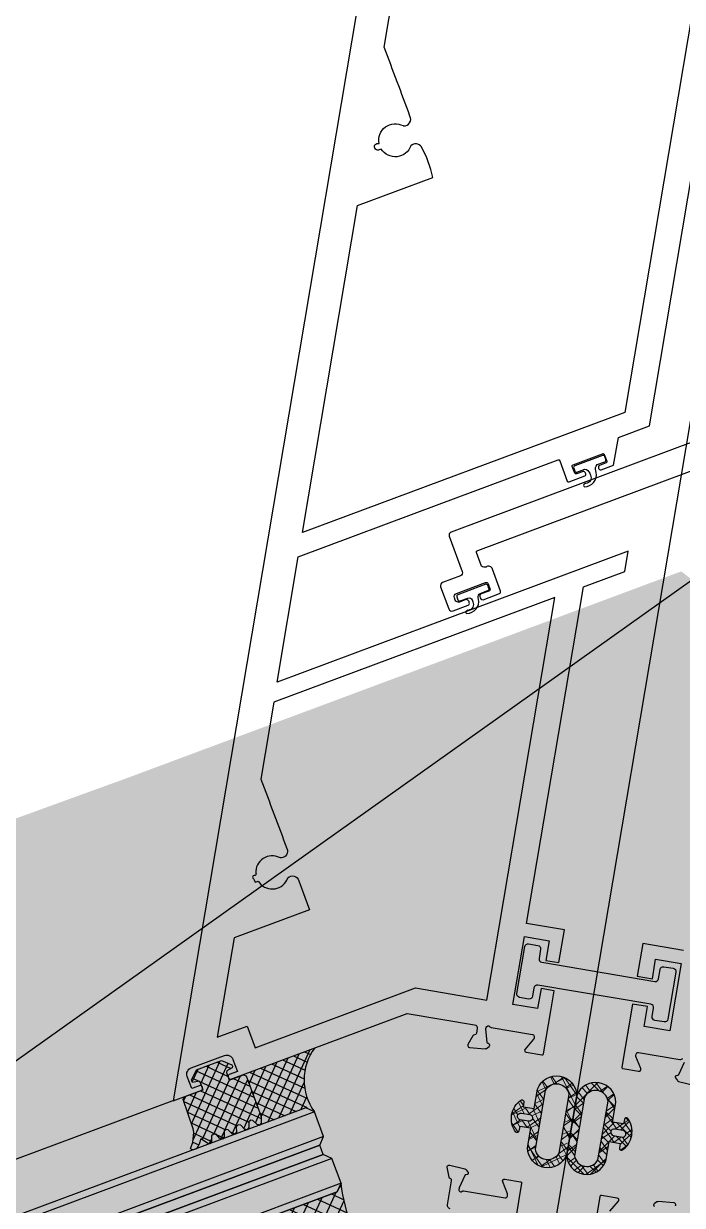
# Model space of a CAD drawing. Extents: x 12199666 to 24617114, y 1197707 to 2548648.
# Drawn here: x 12304635.5 to 12304735, y 1248774.6 to 1248953 of the extents above; entities that cross this region are included whole.
import ezdxf

# ---------------------------------------------------------------- set-up
doc = ezdxf.new("R2010")
doc.units = 0
doc.header["$LTSCALE"] = 10
doc.header["$MEASUREMENT"] = 0
doc.linetypes.add('TX-PLAN-T1-F11$0$ACAD_ISO04W100', pattern=[30, 24, -3, 0, -3])
for name, color, linetype, lineweight in [('TX-PLAN-T1-F11$0$_EDO-ALUMINIUM-SECTION', 90, 'Continuous', 30), ('TX-PLAN-T1-F11$0$Xref- ELE$0$Hatch', 9, 'Continuous', 13), ('TX-PLAN-T1-F11$0$Xref- ELE$0$Hatch @ 1 VP1', 9, 'Continuous', 13), ('TX-PLAN-T1-F11$0$Xref- ELE$0$Hatch @ 1 VPModel', 9, 'Continuous', 13)]:
    doc.layers.add(name, color=color, linetype=linetype, lineweight=lineweight)
doc.layers.add('TX-PLAN-T1-F11$0$bangong', color=5, linetype='Continuous', true_color=0x0000ff)
for name, color, linetype in [('TX-PLAN-T1-F11$0$F-Alum', 4, 'Continuous'), ('TX-PLAN-T1-F11$0$F-center', 6, 'TX-PLAN-T1-F11$0$ACAD_ISO04W100'), ('TX-PLAN-T1-F11$0$F-Gaskets', 8, 'Continuous'), ('TX-PLAN-T1-F11$0$F-Glass', 5, 'Continuous'), ('TX-PLAN-T1-F11$0$F-seslants', 8, 'Continuous'), ('TX-PLAN-T1-F11$0$F_MISC', 8, 'Continuous'), ('TX-PLAN-T1-F11$0$GLAZING', 8, 'Continuous'), ('TX-PLAN-T1-F11$0$PJ', 4, 'Continuous'), ('TX-PLAN-T1-F11$0$TC', 4, 'Continuous')]:
    doc.layers.add(name, color=color, linetype=linetype)

# ---------------------------------------------------------------- blocks, each defined once
blk = doc.blocks.new('*U339')
at = {"layer": 'TX-PLAN-T1-F11$0$Xref- ELE$0$Hatch @ 1 VP1'}
h = blk.add_hatch(dxfattribs=at)
h.set_pattern_fill('M_GASKET-PISA', color=256, pattern_type=2)
h.set_pattern_definition([(35.42361603529756, (-1214.761376000002, -14855.407933), (-0.8694256507828642, 1.222333439680349), []), (125.4236160352975, (-1214.761376000002, -14855.407933), (-1.222333439680349, -0.8694256507828639), [])])
edge = h.paths.add_edge_path(flags=16)
edge.add_line((-41815.07919855467, 17823.42139201995), (-41813.77919855462, 17823.42139201995))
edge.add_arc((-41813.77919855462, 17822.92139201995), 0.5, -90, 90, ccw=False)
edge.add_line((-41813.77919855462, 17822.42139201995), (-41815.07919855467, 17822.42139201995))
edge.add_arc((-41815.07919855467, 17822.92139201995), 0.5, 90, 270, ccw=False)
edge = h.paths.add_edge_path()
edge.add_line((-41813.27919855455, 17818.4213668968), (-41813.27919855462, 17821.42139201995))
edge.add_line((-41813.27919855462, 17821.42139201995), (-41814.97919855457, 17821.42139201995))
edge.add_line((-41814.97919855457, 17821.42139201995), (-41814.97919855457, 17820.72139202))
edge.add_arc((-41815.27919855458, 17820.72139201998), 0.3000000000174623, -115.05761541500061, 4.8635797611495946e-09, ccw=False)
edge.add_arc((-41813.09559109848, 17822.92139202004), 3.383607456175075, 133.070694364177, 226.9293056383509, ccw=False)
edge.add_arc((-41815.27919855466, 17825.12139202001), 0.3000000000240535, 2.084391326206969e-09, 115.0576154218833, ccw=False)
edge.add_line((-41814.97919855463, 17825.12139202002), (-41814.97919855457, 17824.42139201995))
edge.add_line((-41814.97919855457, 17824.42139201995), (-41813.27919855462, 17824.42139201995))
edge.add_line((-41813.27919855462, 17824.42139201995), (-41813.27919855468, 17827.42139201984))
edge.add_arc((-41810.27919855456, 17826.87139201984), 3.050000000114375, 10.388857815061783, 169.6111421849382, ccw=False)
edge.add_line((-41807.27919855445, 17827.42139201984), (-41807.27919855437, 17818.42139201997))
edge.add_arc((-41810.27919855451, 17818.97139202002), 3.050000000151531, 190.3888578138809, 349.6111421841629, ccw=False)
edge.add_line((-41812.07919855455, 17818.42136689683), (-41812.07919855467, 17827.42139201984))
edge.add_arc((-41810.27919855456, 17826.82523817369), 1.896153846257486, 18.324694090130095, 161.6753059098699, ccw=False)
edge.add_line((-41808.47919855445, 17827.42139201984), (-41808.47919855437, 17818.42139201996))
edge.add_arc((-41810.2791985545, 17819.01754586615), 1.896153846287313, 198.3246940877339, 341.6753059085472, ccw=False)
at = {"layer": 'TX-PLAN-T1-F11$0$Xref- ELE$0$Hatch @ 1 VPModel'}
h = blk.add_hatch(dxfattribs=at)
h.set_pattern_fill('M_GASKET-PISA', color=256, pattern_type=2)
h.set_pattern_definition([(45, (-1214.761376000002, -14855.407933), (-1.060660171779821, 1.060660171779821), []), (135, (-1214.761376000002, -14855.407933), (-1.060660171779821, -1.060660171779821), [])])
edge = h.paths.add_edge_path(flags=16)
edge.add_line((-41815.07919855467, 17823.42139201995), (-41813.77919855462, 17823.42139201995))
edge.add_arc((-41813.77919855462, 17822.92139201995), 0.5, -90, 90, ccw=False)
edge.add_line((-41813.77919855462, 17822.42139201995), (-41815.07919855467, 17822.42139201995))
edge.add_arc((-41815.07919855467, 17822.92139201995), 0.5, 90, 270, ccw=False)
edge = h.paths.add_edge_path()
edge.add_line((-41813.27919855455, 17818.4213668968), (-41813.27919855462, 17821.42139201995))
edge.add_line((-41813.27919855462, 17821.42139201995), (-41814.97919855457, 17821.42139201995))
edge.add_line((-41814.97919855457, 17821.42139201995), (-41814.97919855457, 17820.72139202))
edge.add_arc((-41815.27919855458, 17820.72139201998), 0.3000000000174623, -115.05761541500061, 4.8635797611495946e-09, ccw=False)
edge.add_arc((-41813.09559109848, 17822.92139202004), 3.383607456175075, 133.070694364177, 226.9293056383509, ccw=False)
edge.add_arc((-41815.27919855466, 17825.12139202001), 0.3000000000240535, 2.084391326206969e-09, 115.0576154218833, ccw=False)
edge.add_line((-41814.97919855463, 17825.12139202002), (-41814.97919855457, 17824.42139201995))
edge.add_line((-41814.97919855457, 17824.42139201995), (-41813.27919855462, 17824.42139201995))
edge.add_line((-41813.27919855462, 17824.42139201995), (-41813.27919855468, 17827.42139201984))
edge.add_arc((-41810.27919855456, 17826.87139201984), 3.050000000114375, 10.388857815061783, 169.6111421849382, ccw=False)
edge.add_line((-41807.27919855445, 17827.42139201984), (-41807.27919855437, 17818.42139201997))
edge.add_arc((-41810.27919855451, 17818.97139202002), 3.050000000151531, 190.3888578138809, 349.6111421841629, ccw=False)
edge.add_line((-41812.07919855455, 17818.42136689683), (-41812.07919855467, 17827.42139201984))
edge.add_arc((-41810.27919855456, 17826.82523817369), 1.896153846257486, 18.324694090130095, 161.6753059098699, ccw=False)
edge.add_line((-41808.47919855445, 17827.42139201984), (-41808.47919855437, 17818.42139201996))
edge.add_arc((-41810.2791985545, 17819.01754586615), 1.896153846287313, 198.3246940877339, 341.6753059085472, ccw=False)
blk = doc.blocks.new('TX-PLAN-T1-F11$0$Xref- ELE$0$GAE0002', base_point=(-41818.77919855453, 17822.92139201999))
at = {"color": 0, "linetype": 'ByBlock'}
for points in [[(-41813.27919855455, 17818.4213668968), (-41813.27919855462, 17821.42139201995), (-41814.97919855457, 17821.42139201995), (-41814.97919855457, 17820.72139202, -0.548945891858276), (-41815.4062573781, 17820.44962731407, -0.4340790099980792), (-41815.40625737821, 17825.39315672591, -0.5489458918577889), (-41814.97919855463, 17825.12139202002), (-41814.97919855457, 17824.42139201995), (-41813.27919855462, 17824.42139201995), (-41813.27919855468, 17827.42139201984, -0.8333333333398008), (-41807.27919855445, 17827.42139201984), (-41807.27919855437, 17818.42139201997, -0.833333333342024), (-41813.27919855468, 17818.42139202007)], [(-41812.07919855455, 17818.42136689683), (-41812.07919855467, 17827.42139201984, -0.7222222222395137), (-41808.47919855445, 17827.42139201984), (-41808.47919855437, 17818.42139201996, -0.7222222222456893), (-41812.07919855467, 17818.42139202007)]]:
    blk.add_lwpolyline(points, format="xyb", dxfattribs=at)
blk.add_lwpolyline([(-41815.07919855467, 17823.42139201995), (-41813.77919855462, 17823.42139201995, -0.9999999999999999), (-41813.77919855462, 17822.42139201995), (-41815.07919855467, 17822.42139201995, -0.9999999999999999)], format="xyb", close=True, dxfattribs=at)
at = {"layer": 'TX-PLAN-T1-F11$0$Xref- ELE$0$Hatch'}
blk.add_blockref('*U339', (0, 0), dxfattribs=at)
blk = doc.blocks.new('TX-PLAN-T1-F11$0$A$C57E61DF8')
at = {"layer": 'TX-PLAN-T1-F11$0$GLAZING'}
h = blk.add_hatch(dxfattribs=at)
h.set_pattern_fill('ANSI37', color=256, scale=10)
h.set_pattern_definition([(45, (33510.59369597723, 50850.56907076713), (-0.8838834764831844, 0.8838834764831844), []), (135, (33510.59369597723, 50850.56907076713), (-0.8838834764831844, -0.8838834764831843), [])])
h.paths.add_polyline_path([(0, -11.16902688858681), (-0.2901045945036458, -10.95144844270544), (-0.652735337644117, -10.1536608078095), (-0.9428399321477627, -10.0086085105504), (-1.305470675288234, -10.1536608078095), (-1.59557526979188, -10.95144844270544), (-1.958206012932351, -11.16902688858681), (-2.320836756065546, -10.95144844270544), (-2.610941350576468, -10.1536608078095), (-2.973572093709663, -10.0086085105504), (-3.336202836850134, -10.1536608078095), (-3.62630743135378, -10.95144844270544), (-3.988938174494251, -11.16902688858681), (-4.279042768997897, -10.95144844270544), (-5.004304255271563, -10.0086085105504), (-5.511987295663857, -10.66134384819452), (-6.164722633307974, -11.16902688858681), (-6.599879525070719, -11.16902688858681), (-6.889984119574365, -11.02397459133499), (-6.962510268203914, -10.80639614545362), (-6.309774930559797, -10.08113465917995), (-5.65703959291568, -8.703137835262169), (-5.584513444286131, -8.195454794869875), (-5.439461147034308, -3.481255134109233), (-5.149356552523386, -3.191150539598311), (-2.103258310184174, -3.191150539598311), (-2.103258310184174, -1.958206012939627), (-2.175784458813723, -1.740627567058254), (-3.191150539591035, -1.595575269799156), (-3.263676688220585, -1.377996823917783), (-3.191150539591035, -1.160418378036411), (-1.958206012932351, 0), (0, 0), (2.0307321615619, 0), (3.263676688227861, -1.160418378036411), (3.336202836850134, -1.377996823917783), (3.191150539598311, -1.595575269799156), (2.248310607443273, -1.740627567058254), (2.10325831019145, -1.958206012939627), (2.10325831019145, -3.191150539598311), (4.424095066256996, -3.191150539598311), (4.714199660767918, -3.481255134109233), (4.714199660767918, -10.0086085105504), (4.351568917634722, -10.95144844270544), (3.988938174494251, -11.16902688858681), (4.061464323123801, -11.16902688858681), (3.698833579990605, -10.95144844270544), (3.336202836850134, -10.1536608078095), (3.046098242346488, -10.0086085105504), (2.683467499206017, -10.1536608078095), (2.393362904702371, -10.95144844270544), (2.0307321615619, -11.16902688858681), (1.668101418428705, -10.95144844270544), (1.377996823917783, -10.1536608078095), (1.015366080784588, -10.0086085105504), (0.652735337644117, -10.1536608078095), (0.3626307431404712, -10.95144844270544)])
at = {"layer": 'TX-PLAN-T1-F11$0$GLAZING', "flags": 128}
blk.add_lwpolyline([(0, -11.16902688858681), (-0.2901045945036458, -10.95144844270544), (-0.652735337644117, -10.1536608078095), (-0.9428399321477627, -10.0086085105504), (-1.305470675288234, -10.1536608078095), (-1.59557526979188, -10.95144844270544), (-1.958206012932351, -11.16902688858681), (-2.320836756065546, -10.95144844270544), (-2.610941350576468, -10.1536608078095), (-2.973572093709663, -10.0086085105504), (-3.336202836850134, -10.1536608078095), (-3.62630743135378, -10.95144844270544), (-3.988938174494251, -11.16902688858681), (-4.279042768997897, -10.95144844270544), (-5.004304255271563, -10.0086085105504), (-5.511987295663857, -10.66134384819452), (-6.164722633307974, -11.16902688858681), (-6.599879525070719, -11.16902688858681), (-6.889984119574365, -11.02397459133499), (-6.962510268203914, -10.80639614545362), (-6.309774930559797, -10.08113465917995), (-5.65703959291568, -8.703137835262169), (-5.584513444286131, -8.195454794869875), (-5.439461147034308, -3.481255134109233), (-5.149356552523386, -3.191150539598311), (-2.103258310184174, -3.191150539598311), (-2.103258310184174, -1.958206012939627), (-2.175784458813723, -1.740627567058254), (-3.191150539591035, -1.595575269799156), (-3.263676688220585, -1.377996823917783), (-3.191150539591035, -1.160418378036411), (-1.958206012932351, 0), (0, 0), (2.0307321615619, 0), (3.263676688227861, -1.160418378036411), (3.336202836850134, -1.377996823917783), (3.191150539598311, -1.595575269799156), (2.248310607443273, -1.740627567058254), (2.10325831019145, -1.958206012939627), (2.10325831019145, -3.191150539598311), (4.424095066256996, -3.191150539598311), (4.714199660767918, -3.481255134109233), (4.714199660767918, -10.0086085105504), (4.351568917634722, -10.95144844270544), (3.988938174494251, -11.16902688858681), (4.061464323123801, -11.16902688858681), (3.698833579990605, -10.95144844270544), (3.336202836850134, -10.1536608078095), (3.046098242346488, -10.0086085105504), (2.683467499206017, -10.1536608078095), (2.393362904702371, -10.95144844270544), (2.0307321615619, -11.16902688858681), (1.668101418428705, -10.95144844270544), (1.377996823917783, -10.1536608078095), (1.015366080784588, -10.0086085105504), (0.652735337644117, -10.1536608078095), (0.3626307431404712, -10.95144844270544)], close=True, dxfattribs=at)
blk = doc.blocks.new('*U161')
at = {"linetype": 'Continuous'}
blk.add_hatch(color=4, dxfattribs=at).paths.add_polyline_path([(-14.04000000000174, 1.000000001268106), (-14.03999967124323, 918.7199344715276), (-15.55999967124323, 918.7199344715275), (-15.56000000000174, 1.000000001268219)])
at = {"layer": 'TX-PLAN-T1-F11$0$TC'}
h = blk.add_hatch(dxfattribs=at)
h.set_pattern_fill('ANSI37', color=256, scale=0.5, style=0)
h.set_pattern_definition([(45, (41571.46289831595, 2291.421798879027), (-1.122532015133644, 1.122532015133644), []), (135, (41571.46289831595, 2291.421798879027), (-1.122532015133644, -1.122532015133644), [])])
edge = h.paths.add_edge_path()
edge.add_line((-27.560000006521, 9.999995384054653), (-30.56000000835455, 9.999995384054653))
edge.add_line((-30.56000000835455, 9.999995384054653), (-32.06000000835455, 11.49999538405465))
edge.add_line((-32.06000000835455, 11.49999538405465), (-33.56000000512402, 11.49999538405465))
edge.add_line((-33.56000000512402, 11.49999538405465), (-33.56000000512402, 1.000000001267761))
edge.add_line((-33.56000000512402, 1.000000001267761), (-34.56000000512402, 1.267761007284207e-09))
edge.add_arc((-27.56000000688844, -31.14559677375994), 31.92253433623205, 77.33320347818409, 102.66679652181591, ccw=False)
edge.add_line((-20.56000000865286, 1.267761007284207e-09), (-21.56000000865286, 1.000000001267761))
edge.add_line((-21.56000000865286, 1.000000001267761), (-21.56000000865286, 11.49999538405465))
edge.add_line((-21.56000000865286, 11.49999538405465), (-23.06000000542234, 11.49999538405465))
edge.add_line((-23.06000000542234, 11.49999538405465), (-24.56000000542234, 9.999995384054653))
edge.add_line((-24.56000000542234, 9.999995384054653), (-27.560000006521, 9.999995384054653))
at = {"color": 4, "linetype": 'Continuous'}
blk.add_lwpolyline([(-14.04000000000174, 1.000000001268106), (-14.03999967124323, 918.7199344715276), (-15.55999967124323, 918.7199344715275), (-15.56000000000174, 1.000000001268219)], close=True, dxfattribs=at)
at = {"layer": 'TX-PLAN-T1-F11$0$F-Glass'}
for points in [[(-21.55999967124323, 918.7199344715275), (-21.55999999999447, 1.000000001267765), (-20.55999999999447, 1.267764559997886e-09), (-16.55999999999447, 1.267764559997886e-09), (-15.55999999999447, 1.000000001267765), (-15.55999967124323, 918.7199344715275)], [(-14.03999967124323, 918.7199344715276), (-14.04000000000174, 1.000000001268106), (-13.04000000000174, 1.268105620511051e-09), (-9.040000000001742, 1.988681219700084e-09), (-8.040000000001742, 1.000000001988681), (-8.039999671243232, 918.7199344722485)]]:
    blk.add_lwpolyline(points, dxfattribs=at)
at = {"layer": 'TX-PLAN-T1-F11$0$PJ'}
blk.add_lwpolyline([(-27.560000006521, 9.999995384054653), (-30.56000000835455, 9.999995384054653), (-32.06000000835455, 11.49999538405465), (-33.56000000512402, 11.49999538405465), (-33.56000000512402, 1.000000001267761), (-34.56000000512402, 1.267761007284207e-09, -0.1109910802000259), (-20.56000000865286, 1.267761007284207e-09), (-21.56000000865286, 1.000000001267761), (-21.56000000865286, 11.49999538405465), (-23.06000000542234, 11.49999538405465), (-24.56000000542234, 9.999995384054653)], format="xyb", close=True, dxfattribs=at)
at = {"layer": 'TX-PLAN-T1-F11$0$TC', "color": 9, "linetype": 'Continuous'}
for p, q in [((-20.55999999999447, 1.267764559997886e-09), (-20.55999967124323, 918.7199344715275)), ((-16.55999999999447, 1.267764559997886e-09), (-16.55999967124323, 918.7199344715275)), ((-13.04000000000174, 1.268105620511051e-09), (-13.03999967124323, 918.7199344715276)), ((-9.040000000001742, 1.988681219700084e-09), (-9.039999671243232, 918.7199344722485))]:
    blk.add_line(p, q, dxfattribs=at)
blk = doc.blocks.new('TX-PLAN-T1-F11$0$TY001')
at = {"layer": 'TX-PLAN-T1-F11$0$F-seslants'}
h = blk.add_hatch(dxfattribs=at)
h.set_pattern_fill('ANSI37', color=256, scale=9.999999999999995, angle=30.01599999542883)
h.set_pattern_definition([(75.01599999542881, (4991.440716315294, 60834.71968068821), (-1.207497580646402, 0.3231866221443672), []), (165.0159999954287, (4991.440716315294, 60834.71968068821), (-0.3231866221443678, -1.207497580646402), [])])
edge = h.paths.add_edge_path()
edge.add_ellipse((1467.036087786313, 29.72803618739999), major_axis=(7.256414573330562, 3.703351044024382), ratio=0.9999999999998387, start_angle=125.97270517974829, end_angle=191.3846610702238, ccw=False)
edge.add_line((1459.776560871862, 33.4252825131116), (1450.085038973717, 27.82627064462577))
edge.add_line((1450.085038973717, 27.82627064461121), (1454.098940327764, 20.87847096497717))
edge.add_line((1454.098940327764, 20.87847096499172), (1460.653472634498, 24.66517284348083))
at = {"layer": 'TX-PLAN-T1-F11$0$F-Alum'}
blk.add_line((1440.187627268955, 22.10831156701897, 0.1121451943342487), (662.3704166945536, -427.2543210180593, 0.1121451943342487), dxfattribs=at)
for points in [[(1494, 44.88236024914659), (1494, 44.88236024914659), (1494, 44.88236024916114), (1494, 44.88236024916114), (1494, 44.88236024916114), (1494, 44.88236024916114), (1494, 47.93870083382353), (1491.995576281333, 47.93870083382353), (1491.995576281333, 44.88236024914659), (1488.210649064044, 44.88236024911748), (1488.210649064044, 55.26434998805053), (1491.995576281333, 55.26434998805053), (1491.995576281333, 52.25669139168167), (1494, 52.25674300007813), (1494, 57.26422248274321), (1488.210649064044, 57.26434590900317), (1488.210649064044, 57.26434590900317), (1488.210649064044, 108.8056678024004), (1488.210649064044, 108.8056678024004), (1494, 112.150307061107), (1494, 115.2447885326255), (1465.929928969359, 99.028072259287), (1445, 86.93637789456989), (1445, 106.1279798812466), (1464.666924478952, 117.4900079243525), (1481.249208494788, 127.069969254997, -0.4142135623730994), (1481.522434007609, 126.9968404702813), (1483.167976491153, 124.1485144824692, 0.4142135623730994), (1483.441202003742, 124.0753856977972), (1485.650591934565, 125.3518003389181, 0.3710010212546213), (1485.675045555457, 125.7920225391135, 0.371001021328883), (1485.281464092201, 125.9907363959501), (1484.349946275586, 125.4525774395152, -0.4142135623730903), (1484.076720762765, 125.5257062242017), (1483.538561806316, 126.4572240408015, -0.4142135623730993), (1483.611690591089, 126.7304495536664), (1487.737888693111, 129.1142477216927, -0.4142135623730929), (1488.011114205699, 129.0411189370352), (1488.549273162382, 128.1096011203626, -0.4142135623730957), (1488.476144377608, 127.836375607556), (1487.544626560993, 127.2982166510192, 0.3247510042344253), (1487.502998812357, 126.8480725680129, 0.3247510042185825), (1487.913754403358, 126.6592805939872), (1489.670571281342, 127.6742335245799), (1489.670571281342, 131.9351814159454), (1494, 134.4363905177306), (1494, 273.9186768197251)], [(1440, 265.6072033145756), (1440, 21.99991504089849), (1444.002493310021, 24.31224614733947, 0.3603184586566609), (1444.027835587505, 24.76468959132035, 0.3483424863932431), (1443.633365467656, 24.95118220438599), (1442.474897964392, 24.2819092698337), (1441.498628415633, 25.97176775438129, -0.4142135623732078), (1441.864272338804, 27.33789531845832), (1446.521861422108, 30.02869010093855, -0.4142135623767644), (1447.887988986215, 29.6630461775494), (1448.864258535206, 27.97318769300182), (1447.705791031942, 27.30391475849319, 0.3614188195622616), (1447.677687390475, 26.86233261562302, 0.362149945380109), (1448.074918874074, 26.66497870144667), (1472.684254783671, 40.88236024914659, -0.1317235214152546), (1472.684254783671, 40.88236024914659), (1483, 40.88236024914659, -0.4142135623730951), (1483.5, 40.38236024914659), (1483.5, 39.68236024913494, -0.3595080000050208), (1483.256750599947, 39.38777684913657, 0.2637249999957617), (1483.031593499938, 39.19579954913934), (1482.518092199927, 37.78496624913532, 0.08748899999926876), (1482.5, 37.6823602491495, 0.4142139999922937), (1482.800000000047, 37.38236024914659, 0.0218199999991916), (1482.826146699954, 37.38350184913725), (1485.191682900069, 37.59045944914396, 0.1763269999977475), (1485.377668200061, 37.6771858491411), (1485.741421299987, 38.04093884913891, 0.1989119999937815), (1485.800000000047, 38.18236024913494, 0.06554300000265326), (1485.793185099959, 38.23412404913688, 0.2679490000043043), (1485.651763800066, 38.37554544914747), (1485.482703899965, 38.4208448491554, -0.2679489999930053), (1485.341282499954, 38.56226624913688), (1484.810222199885, 40.54421024913609, -0.06554300000210941), (1484.800000000047, 40.62185594913899), (1484.800000000047, 40.78194364529918, -0.0005211277992409814), (1484.800001086202, 40.78298590004852, -0.6877325381653175), (1485.323606800055, 40.98236024913786, 0.213421999999727), (1485.547213600017, 40.88236024914659), (1491.899999999907, 40.88236024914659, -0.4142139999965558), (1492.199999999953, 40.58236024914368), (1492.199999999953, 40.36143444915069, -0.1378519999943811), (1492.15607739985, 40.20515154914756), (1491.139015496708, 38.53864307532785, 0.5854977655313112), (1491.395092981402, 38.08236024915823), (1493.800000000047, 38.08236024914368, 0.414213562373095), (1494, 38.28236024915532), (1494, 44.88236024914659)], [(1490, 268.1431585114769), (1490, 135.8172538467334), (1445, 109.8197338729951), (1445, 159.9150381517538), (1455.503359522438, 165.9602894831769, 0.07461558346748136), (1453.031493918272, 170.2374879150011, 0.4853178694831812), (1451.451802424155, 170.1340042633528, -0.6256886145417149), (1447.113803882152, 168.9076134604984), (1446.892490705475, 168.7794332090125, -1.655974739802299), (1446.655068055261, 169.6587571866112, -0.6368250069020726), (1449.784389937529, 172.9375852977391, 0.07194839189042587), (1449.868215703871, 172.9286634906312, 0.5771860385559233), (1450.563630494056, 174.5289933406893, 0.0007841221836040147), (1445, 184.1364825371129), (1445, 221.7166408364719)], [(1484.000000000931, 12.88240874816256, -0.4142135623049005), (1483.500000000931, 13.38240874804615), (1483.5, 17.08240862868843, 0.3595081371707617), (1483.256750599947, 17.37699217445333, -0.2637249999956934), (1483.031593499938, 17.56896947445057), (1482.518092199927, 18.97980277445458, -0.08748900000110169), (1482.5, 19.08240877445496, -0.414214000000818), (1482.800000000047, 19.38240877445787, -0.0218199999991916), (1482.826146699954, 19.38126717446721), (1485.191682900069, 19.17430957446049, -0.1763269999970842), (1485.377668200061, 19.08758317446336), (1485.741421299987, 18.72383017446555, -0.198911999996341), (1485.800000000047, 18.58240877444041, -0.06554299999994298), (1485.793185099959, 18.53064497445303, -0.2679489999965194), (1485.651763800066, 18.38922357445699), (1485.482703899965, 18.34392417444906, 0.2679490000007903), (1485.341282499954, 18.20250277446758), (1484.810222199885, 16.22055877445382, 0.06554300000034483), (1484.800000000047, 16.14291307446547), (1484.800000000047, 15.98240877444914, 0.4142139999965558), (1485.09999999986, 15.68240877446078, 0.2134220000012545), (1485.323606800055, 15.78240877445205, -0.2134219999990182), (1485.547213600017, 15.88240877444332), (1491.899999999907, 15.88240877447242, 0.4142140000029491), (1492.199999999953, 16.18240877446078), (1492.199999999953, 16.40333457446832, 0.1378519999999419), (1492.15607739985, 16.5596174744569), (1491.139015496708, 18.22612594829116, -0.5854977655323537), (1491.395092981402, 18.68240877447533), (1493.799999999814, 18.68240877446078, -0.4142135623219491), (1494, 18.4824087744928), (1494, 12.88240874816256)]]:
    blk.add_lwpolyline(points, format="xyb", dxfattribs=at)
blk.add_lwpolyline([(1484.210649064044, 106.494777138214), (1445, 83.84189642302226), (1445, 83.84189642302226), (1445, 83.84189642302226), (1445, 72.08022461656947, -0.001343357152830986), (1450.620146083878, 62.40173369116383, -0.5385290685890692), (1450.034441746306, 60.86779844402918, -0.1914545974145042), (1449.760999691207, 60.8800093652826, 0.5753674053899545), (1446.596464510076, 57.93532323281397, -0.750916684608722), (1446.447855447885, 57.56744387958315, 0.9828373752659911), (1446.465679941, 57.03734539393918, 0.06139491508169652), (1446.737663720967, 56.57967846324027), (1447.165597603656, 56.82752937590703, 0.5795967532811561), (1451.412303901277, 57.71536364282656, -0.06635213383699295), (1451.517766597448, 58.07544157392113, -0.5866754733801788), (1453.223359374795, 57.89574241894297, -9.391089595755726e-07), (1455.546211909503, 53.8750372062932), (1445, 47.78225154546089), (1445, 32.57040449458873), (1449.17530019884, 34.98257005709456), (1450.926160528325, 31.95194844658545), (1473.307840737049, 44.88236024914659), (1484.210649064044, 44.88236024914659)], format="xyb", close=True, dxfattribs=at)
at = {"layer": 'TX-PLAN-T1-F11$0$F-center'}
blk.add_line((1500, -30.81192101103079), (1500, 345.6712806450087), dxfattribs=at)
at = {"layer": 'TX-PLAN-T1-F11$0$F-Gaskets'}
blk.add_lwpolyline([(1488.368828074541, 128.3202633709589), (1488.118682152359, 128.753249537127, 0.414213562373095), (1487.777184414444, 128.8446513769013), (1483.880655273329, 126.5935381732852, 0.414213562373095), (1483.789253433701, 126.2520404354), (1484.039399355883, 125.8190542692755, 0.4142135623732282), (1484.380897093797, 125.7276524295594), (1485.463319214759, 126.3529922231246, -0.3022643838061359), (1486.311394491233, 125.8844462481939), (1486.461363041541, 125.624860534881, -0.5173964972509594), (1486.001153432066, 124.248424046571, 0.2759327187054382), (1485.798608411802, 124.15903368617, 0.7886358641544985), (1485.887701272266, 123.7448428634816, 0.4573379824077483), (1487.251239906065, 126.1689198920067), (1487.177280234871, 126.384688068516, -0.3022643838040871), (1487.195004113717, 127.3534258396103), (1488.277426234679, 127.9787656331755, 0.414213562373095)], format="xyb", close=True, dxfattribs=at)
at = {"layer": 'TX-PLAN-T1-F11$0$F-seslants'}
blk.add_ellipse((1467.036087786313, 29.72803618739999), major_axis=(7.256414573330554, 3.703351044024375), ratio=0.9999999999998387, start_param=2.198233407857089, end_param=3.463782735719024, dxfattribs=at)
at = {"layer": 'TX-PLAN-T1-F11$0$F_MISC', "extrusion": (3.582137313528093e-07, -2.990597548224695e-06, 0.9999999999954641), "rotation": 359.8842813538838}
blk.add_blockref('TX-PLAN-T1-F11$0$Xref- ELE$0$GAE0002', (1488.491876679846, 28.40911504597399, 0.000440005397952135), dxfattribs=at)
at = {"layer": 'TX-PLAN-T1-F11$0$F_MISC'}
for name, p, rotation in [('TX-PLAN-T1-F11$0$A$C57E61DF8', (1444.429767708527, 28.19133230048465, 0.0001181830112269977), 30.01599997489868), ('*U161', (1456.811700079124, 31.73098348452186), 120.0159999954288)]:
    blk.add_blockref(name, p, dxfattribs=dict(at, rotation=rotation))
blk = doc.blocks.new('*U193')
at = {"layer": 'TX-PLAN-T1-F11$0$F-Alum', "flags": 128}
for points in [[(6, 44.62494049289671), (6, 44.62494049289671), (6, 38.28240872183233, 0.4142135623219491), (6.199999999953434, 38.08240872186434), (8.604907018365338, 38.08240872184979, 0.5854977655323537), (8.860984503291547, 38.53869154803397), (7.843922599917278, 40.20520002186822, -0.1378519999999419), (7.800000000046566, 40.3614829218568), (7.800000000046566, 40.58240872186434, -0.4142140000029491), (8.099999999860302, 40.8824087218527), (14.45278639998287, 40.8824087218818, 0.2134219999990182), (14.67639319994487, 40.98240872187307, -0.2134220000012545), (14.89999999990687, 41.08240872186434, -0.4142139999965558)], [(15.18977779988199, 40.5442587218713), (14.6587175000459, 38.56231472185755, -0.2679490000007903), (14.51729610003531, 38.42089332187606), (14.34823619993404, 38.37559392186813, 0.2679489999965194), (14.20681490004063, 38.2341725218721, 0.06554299999994298), (14.19999999995343, 38.18240872188471, 0.198911999996341), (14.25857870001346, 38.04098732185957), (14.62233179993927, 37.67723432186176, 0.1763269999970842), (14.80831709993072, 37.59050792186463), (17.17385330004618, 37.38355032185791, 0.0218199999991916)], [(6, 136.0925112746481), (-32.85404102434404, 113.6456511076249, 0.414213562372367), (-33.0368629861623, 112.9625873255427), (-30.20133781293407, 108.0544794398011, -0.4142135623723672), (-30.3841597745195, 107.3714156578208), (-32.87624754663557, 105.9316800661327, 0.4142135623747425), (-33.059069508221, 105.2486162841087), (-31.26550941332243, 102.1440815297537, 0.4142135623736281), (-30.58244563126937, 101.9612595681101), (-28.49585987767205, 103.1667274525971, 0.4142135623747425), (-28.38616670062765, 103.5765657218581, 0.4499788340619634), (-28.95462026074529, 103.9608115522424), (-29.85007986496203, 103.4434842423361, -0.4142135623688695), (-30.53314364701509, 103.6263062039798), (-30.72104240115732, 103.9515466097218, -0.4142135623716423), (-30.53822043957189, 104.6346103917313), (-26.4664244367741, 106.9869792339159, -0.4142135623745478), (-26.05658616754226, 106.8772860569152), (-25.66859068535268, 106.2056913537672, -0.4142135623723672), (-25.77828386216424, 105.7958530845644), (-26.84692061529495, 105.1784774105472, 0.414213562372367), (-26.95661379233934, 104.7686391413154, 0.3892172556233508), (-26.38816023222171, 104.3843933109747), (-24.12839732971042, 105.689909559529, 0.4142135623673475), (-24.01870415266603, 106.09974782879), (-25.782980784541, 109.1535948307283, 0.5479023864882148), (-26.77834252780303, 109.3200882933597, -0.297523596281059), (-27.46824976732023, 109.3207830539468), (-28.56268278509378, 111.215174744153, -0.4450276250246835), (-28.42859366070479, 111.5827852300135), (3.858975284500048, 130.2360456410388)]]:
    blk.add_lwpolyline(points, format="xyb", dxfattribs=at)
blk.add_lwpolyline([(12.23599933716469, 57.20323790282418), (6.01882355986163, 57.20323790282418), (6.01882355986163, 52.20371007098584), (8.33113906858489, 52.20371007098584), (8.33113906858489, 55.20087588035676), (12.23599933716469, 55.20087588035676), (12.23599933716469, 44.88236024916114), (8.316361026605591, 44.88236024914659), (8.316361026605591, 47.93870083382353), (6, 47.93870083383808), (6, 43.38048223422084)], dxfattribs=at)
at = {"layer": 'TX-PLAN-T1-F11$0$F-Alum', "color": 6, "flags": 128}
blk.add_lwpolyline([(8.750271532218903, 48.37128901066899), (-8.574140374781564, 48.37128901061078, 0.4142135623730951), (-9.075149190146476, 47.87229986541206), (-9.075149190146476, 46.58127311318822, -0.4142135623730951), (-9.576158005278558, 46.08228396796039), (-10.97571524651721, 46.08228396796039, -0.4142135623730951), (-11.47470439178869, 46.58329278317979), (-11.47470541135408, 53.79128246226173, -0.4142135623730951), (-10.973696596222, 54.29027160756232), (-9.559580545173958, 54.29027160756232, -0.4142135623730951), (-9.060591399902478, 53.78926279234292), (-9.06058936030604, 52.37229068749002, 0.4142135623730951), (-8.56160021503456, 51.87128187227063), (8.759955638553947, 51.87128187229973, 0.4142135623730951), (9.260964453686029, 52.37027101752756), (9.260964453686029, 53.78438706870656, -0.4142135623730951), (9.76197326905094, 54.28337621397804), (11.17894537374377, 54.28337621396349, -0.4142135623730951), (11.67793451901525, 53.78236739872955), (11.67793451901525, 46.57152166601736, -0.4142135623730951), (11.17692570365034, 46.07253252073133), (9.748251862358302, 46.07538857436157, -0.4142135623730951), (9.249262717086822, 46.57639738958096), (9.249260677490383, 47.87028019540594, 0.414213562373095)], format="xyb", close=True, dxfattribs=at)
at = {"layer": 'TX-PLAN-T1-F11$0$F-Alum'}
for points in [[(17.48190779983997, 18.97980277445458, 0.08748900000110169), (17.5, 19.08240877445496, 0.414214000000818), (17.19999999995343, 19.38240877445787, 0.0218199999991916), (17.17385330004618, 19.38126717446721), (14.80831709993072, 19.17430957446049, 0.1763269999970842), (14.62233179993927, 19.08758317446336), (14.25857870001346, 18.72383017446555, 0.198911999996341), (14.19999999995343, 18.58240877444041, 0.06554299999994298), (14.20681490004063, 18.53064497445303, 0.2679489999965194), (14.34823619993404, 18.38922357445699)], [(7.843922599917278, 16.5596174744569), (8.860984503291547, 18.22612594829116, 0.5854977655323537), (8.604907018365338, 18.68240877447533), (6.199999999953434, 18.68240877446078, 0.4142135623219491), (6, 18.4824087744928), (6, 12.88240874816256)]]:
    blk.add_lwpolyline(points, format="xyb", dxfattribs=at)
at = {"layer": 'TX-PLAN-T1-F11$0$F-center'}
blk.add_line((0, -30.81192101103079), (0, 345.6712806450087), dxfattribs=at)
at = {"layer": 'TX-PLAN-T1-F11$0$F-Gaskets'}
blk.add_lwpolyline([(-25.80828400561586, 106.208709546132), (-26.05842992803082, 106.6416957122856, 0.414213562373095), (-26.39992766571231, 106.7330975520599), (-30.29645680682734, 104.4819843484293, 0.414213562373095), (-30.38785864645615, 104.1404866105586), (-30.13771272427402, 103.707500444405, 0.4142135623732282), (-29.79621498659253, 103.6160986047034), (-28.71379286539741, 104.2414383982687, -0.414213562373095), (-28.03079738980159, 104.0586347187636), (-27.88082883949392, 103.7990490054653, -0.5173964972509594), (-28.34103844873607, 102.4226125171699, 0.2759327187054382), (-28.54358346923254, 102.3332221567398, 0.7886358641544985), (-28.45449060853571, 101.9190313340805, 0.4573379824077483), (-27.09095197496936, 104.3431083625619), (-27.16491164593026, 104.5588765390858, -0.414213562373095), (-26.9821079664398, 105.2418720147398), (-25.89968584547751, 105.8672118083196, 0.414213562373095)], format="xyb", close=True, dxfattribs=at)
at = {"layer": 'TX-PLAN-T1-F11$0$F_MISC', "extrusion": (3.582137313528093e-07, -2.990597548224695e-06, 0.9999999999954641), "xscale": -1, "rotation": 359.8842813538839}
blk.add_blockref('TX-PLAN-T1-F11$0$Xref- ELE$0$GAE0002', (11.49183384958219, 28.36670197434236, -9.659877161339247e-05), dxfattribs=at)
blk = doc.blocks.new('TX-PLAN-T1-F11$0$A$C21521A5F')
at = {"rotation": 90}
for name, p in [('*U193', (388.7170751225203, 7760.219757124782, 0.0004146164392175001)), ('TX-PLAN-T1-F11$0$TY001', (388.7170751225203, 6260.219757124782, 0.0004146164392175001))]:
    blk.add_blockref(name, p, dxfattribs=at)
blk = doc.blocks.new('TX-PLAN-T1-F11$0$标准层幕墙0118')
at = {"color": 3, "rotation": 270}
blk.add_blockref('TX-PLAN-T1-F11$0$A$C21521A5F', (4239.780242875684, -661.2834627595585, -0.0004146164392191649), dxfattribs=at)
blk = doc.blocks.new('TX-PLAN-T1-F11')
at = {"layer": 'TX-PLAN-T1-F11$0$bangong'}
h = blk.add_hatch(dxfattribs=at)
h.set_pattern_fill('ANSI31', color=256, scale=100)
h.set_pattern_definition([(35.42361568638237, (12267498.76065116, 1237188.209494983), (-92.0142139200649, 129.363622926511), [])])
h.paths.add_polyline_path([(12311684.18336611, 1287370.210507017), (12310206.36976081, 1278610.927855134), (12302958.7966133, 1279833.690537009), (12302775.84162168, 1278749.276510726), (12300113.46885065, 1279198.456067521), (12299082.01873722, 1273084.854827092), (12299673.66233511, 1272985.036269651), (12298342.75916021, 1265096.519714597), (12297751.20815149, 1265196.322650944), (12297252.11954068, 1262238.129415706), (12297843.6397387, 1262138.331677556), (12297460.90569874, 1259869.79413769), (12299531.67664484, 1259520.426090187), (12299348.73406536, 1258436.086736571), (12307533.15646735, 1257055.260102745), (12306093.66360394, 1248523.111785988), (12305034.8156649, 1248138.598779066), (12304987.2896874, 1248120.884374847), (12304730.88532002, 1248810.1552251), (12304726.2279362, 1248813.755302423), (12304668.76189766, 1248792.335929501), (12303555.71862895, 1248388.142278736), (12303508.19265145, 1248370.427874517), (12303251.78828407, 1249059.69872477), (12303247.13090024, 1249063.298802093), (12303189.66486171, 1249041.879429172), (12302076.62159299, 1248637.685778406), (12302029.09561549, 1248619.971374187), (12301772.69124811, 1249309.242224441), (12301768.03386428, 1249312.842301764), (12301710.56782575, 1249291.422928842), (12300597.52455704, 1248887.229278077), (12300549.99857954, 1248869.514873858), (12300293.59421215, 1249558.785724111), (12300288.93682833, 1249562.385801434), (12300231.47078979, 1249540.966428512), (12299118.42752108, 1249136.772777747), (12299070.90154358, 1249119.058373528), (12298814.4971762, 1249808.329223781), (12298809.83979237, 1249811.929301104), (12298752.37375384, 1249790.509928182), (12297639.33048512, 1249386.316277418), (12297591.80450763, 1249368.601873198), (12297335.40014024, 1250057.872723451), (12297330.74275642, 1250061.472800774), (12297273.27671788, 1250040.053427853), (12296160.23344917, 1249635.859777088), (12296112.70747167, 1249618.145372869), (12295856.30310429, 1250307.416223122), (12295851.64572046, 1250311.016300445), (12295794.17968193, 1250289.596927523), (12294681.13641321, 1249885.403276758), (12294633.61043572, 1249867.688872539), (12294377.20606833, 1250556.959722792), (12294372.54868451, 1250560.559800115), (12294315.08264597, 1250539.140427193), (12293202.03937726, 1250134.946776428), (12293154.51339976, 1250117.232372209), (12292896.37247753, 1250811.171460559), (12292836.97187973, 1250784.745247274), (12291908.2772282, 1250382.531343024), (12291867.16237681, 1250364.240115792), (12291547.28495182, 1251083.257633011), (12291482.39475784, 1251070.585970619), (12290489.94021968, 1250886.969781256), (12290445.77444349, 1250878.345152928), (12290294.64825905, 1251652.245776173), (12290228.30317677, 1251656.873738757), (12289222.19786628, 1251737.079845253), (12289177.30695085, 1251740.211252583), (12289232.17744772, 1252526.818223604), (12289169.30588734, 1252548.50358447), (12288218.47681304, 1252887.037167406), (12288175.93617847, 1252901.710081621), (12288433.044248, 1253647.133946957), (12288377.95346105, 1253684.391069287), (12287547.54072607, 1254258.059618989), (12287510.26477772, 1254283.268817198), (12287951.9962696, 1254936.441525879), (12287908.46045644, 1254986.717971193), (12287255.35459211, 1255756.220177345), (12287225.89705826, 1255790.238609117), (12287822.05035732, 1256306.464815688), (12287791.11153031, 1256365.586334077), (12287330.16118586, 1257267.991576919), (12287309.29652999, 1257307.862194365), (12288006.71543675, 1257672.827836192), (12287983.76926086, 1257734.390134638), (12287579.57561009, 1258847.433403349), (12287561.86120587, 1258894.959380847), (12288251.13205613, 1259151.363748232), (12288254.73213345, 1259156.021132058), (12288233.31276053, 1259213.487170594), (12287829.11910976, 1260326.530439305), (12287811.40470554, 1260374.056416802), (12288500.6755558, 1260630.460784187), (12288504.27563312, 1260635.118168013), (12288482.8562602, 1260692.584206549), (12288078.66260943, 1261805.62747526), (12288060.94820521, 1261853.153452758), (12288750.21905547, 1262109.557820143), (12288753.81913279, 1262114.215203969), (12288732.39975987, 1262171.681242505), (12288328.2061091, 1263284.724511216), (12288310.49170488, 1263332.250488713), (12288999.76255514, 1263588.654856098), (12289003.36263246, 1263593.312239924), (12288981.94325954, 1263650.77827846), (12288577.74960877, 1264763.821547171), (12288560.03520455, 1264811.347524669), (12289249.30605481, 1265067.751892054), (12289252.90613213, 1265072.40927588), (12289231.48675921, 1265129.875314416), (12288827.29310844, 1266242.918583128), (12288809.57870422, 1266290.444560624), (12289498.84955448, 1266546.848928009), (12289502.4496318, 1266551.506311836), (12289481.03025888, 1266608.972350372), (12289076.83660812, 1267722.015619083), (12289059.12220389, 1267769.54159658), (12289748.39305415, 1268025.945963965), (12289751.99313147, 1268030.603347791), (12289730.57375855, 1268088.069386327), (12289326.38010778, 1269201.112655038), (12289308.66570356, 1269248.638632536), (12289997.93655382, 1269505.042999921), (12290001.53663114, 1269509.700383747), (12289980.11725822, 1269567.166422283), (12289575.92360746, 1270680.209690994), (12289558.20920323, 1270727.735668491), (12290247.48005349, 1270984.140035876), (12290251.08013081, 1270988.797419702), (12290229.66075789, 1271046.263458238), (12289825.46710713, 1272159.306726949), (12289807.7527029, 1272206.832704447), (12290497.02355316, 1272463.237071831), (12290500.62363048, 1272467.894455658), (12290479.20425756, 1272525.360494193), (12290075.0106068, 1273638.403762905), (12290057.29620258, 1273685.929740402), (12290746.56705283, 1273942.334107787), (12290750.16713015, 1273946.991491613), (12290728.74775723, 1274004.457530149), (12290324.55410647, 1275117.500798861), (12290306.83970224, 1275165.026776358), (12290996.1105525, 1275421.431143743), (12290999.71062982, 1275426.088527569), (12290978.2912569, 1275483.554566104), (12290574.09760614, 1276596.597834816), (12290556.38320192, 1276644.123812313), (12291245.65405217, 1276900.528179698), (12291249.25412949, 1276905.185563524), (12291227.83475657, 1276962.65160206), (12290823.64110581, 1278075.694870772), (12290805.92670159, 1278123.220848269), (12291495.19755184, 1278379.625215654), (12291498.79762916, 1278384.28259948), (12291477.37825624, 1278441.748638015), (12291073.18460548, 1279554.791906727), (12291055.47020126, 1279602.317884224), (12291744.74105151, 1279858.722251609), (12291748.34112883, 1279863.379635435), (12291726.92175591, 1279920.845673971), (12291322.72810515, 1281033.888942682), (12291305.01370093, 1281081.41492018), (12291994.28455118, 1281337.819287565), (12291997.8846285, 1281342.47667139), (12291976.46525558, 1281399.942709927), (12291572.27160482, 1282512.985978638), (12291554.5572006, 1282560.511956135), (12292243.82805085, 1282816.91632352), (12292247.42812817, 1282821.573707346), (12292226.00875525, 1282879.039745882), (12291821.81510449, 1283992.083014593), (12291804.10070027, 1284039.608992091), (12292498.03978862, 1284297.749914323), (12292471.61357533, 1284357.150512126), (12292069.39967108, 1285285.845163663), (12292051.10844385, 1285326.960015052), (12292770.12596107, 1285646.837440036), (12292757.45429868, 1285711.727634011), (12292573.83810931, 1286704.182172203), (12292565.21348099, 1286748.347948364), (12293339.11410423, 1286899.474132803), (12293343.74206681, 1286965.819215085), (12293423.94817331, 1287971.924525595), (12293427.07958064, 1288016.815441009), (12294213.68655166, 1287961.944944136), (12294235.37191253, 1288024.816504517), (12294573.90549546, 1288975.645578815), (12294588.57840968, 1289018.186213379), (12295334.00227501, 1288761.078143854), (12295371.25939735, 1288816.168930813), (12295944.92794704, 1289646.581665778), (12295970.13714526, 1289683.857614139), (12296623.30985394, 1289242.126122254), (12296673.58629925, 1289285.661935416), (12297443.0885054, 1289938.767799751), (12297477.10693717, 1289968.225333601), (12297993.33314375, 1289372.072034538), (12298052.45466213, 1289403.010861539), (12298954.85990498, 1289863.961205998), (12298994.73052242, 1289884.825861866), (12299359.69616425, 1289187.406955099), (12299421.2584627, 1289210.353130996), (12300534.30173141, 1289614.546781761), (12300581.8277089, 1289632.261185981), (12300838.23207629, 1288942.990335727), (12300842.88946012, 1288939.390258404), (12300900.35549865, 1288960.809631326), (12302013.39876736, 1289365.003282091), (12302060.92474486, 1289382.71768631), (12302317.32911224, 1288693.446836057), (12302321.98649607, 1288689.846758734), (12302379.45253461, 1288711.266131656), (12303492.49580332, 1289115.459782421), (12303540.02178081, 1289133.17418664), (12303796.4261482, 1288443.903336386), (12303801.08353203, 1288440.303259063), (12303858.54957056, 1288461.722631985), (12304971.59283927, 1288865.91628275), (12305019.11881677, 1288883.63068697), (12305275.52318416, 1288194.359836716), (12305280.18056798, 1288190.759759393), (12305337.64660652, 1288212.179132315), (12306450.68987523, 1288616.37278308), (12306498.21585273, 1288634.0871873), (12306754.62022011, 1287944.816337046), (12306759.27760394, 1287941.216259723), (12306816.74364247, 1287962.635632645), (12307929.78691119, 1288366.82928341), (12307977.31288868, 1288384.543687629), (12308233.71725607, 1287695.272837376), (12308238.37463989, 1287691.672760052), (12308295.84067843, 1287713.092132974), (12309408.88394714, 1288117.285783739), (12309456.40992464, 1288135.000187959), (12309712.81429202, 1287445.729337705), (12309717.47167585, 1287442.129260382), (12309774.93771438, 1287463.548633304), (12310887.9809831, 1287867.74228407), (12310935.50696059, 1287885.456688289), (12311191.91132798, 1287196.185838035), (12311196.5687118, 1287192.585760712), (12311254.03475034, 1287214.005133634)])
at = {"layer": 'TX-PLAN-T1-F11$0$bangong', "const_width": 100}
blk.add_lwpolyline([(12308620.76584129, 1247867.476890152), (12307993.00973681, 1247639.511779728), (12307945.48375932, 1247621.797375508), (12307689.07939193, 1248311.068225762), (12307684.4220081, 1248314.668303085), (12307626.95596957, 1248293.248930163), (12306513.91270086, 1247889.055279398), (12306466.38672336, 1247871.340875179), (12306209.98235598, 1248560.611725432), (12306205.32497215, 1248564.211802755), (12306147.85893361, 1248542.792429833), (12305034.8156649, 1248138.598779068), (12304987.2896874, 1248120.884374849), (12304730.88532002, 1248810.155225102), (12304726.2279362, 1248813.755302425), (12304668.76189766, 1248792.335929503), (12303555.71862895, 1248388.142278738)], dxfattribs=at)
at = {"layer": 'TX-PLAN-T1-F11$0$_EDO-ALUMINIUM-SECTION', "rotation": 350.4236156863823}
blk.add_blockref('TX-PLAN-T1-F11$0$标准层幕墙0118', (12293055.45042718, 1251790.443008234), dxfattribs=at)

msp = doc.modelspace()

# ---------------------------------------------------------------- block references
msp.add_blockref('TX-PLAN-T1-F11', (0, 0))

doc.saveas('drawing.dxf')
